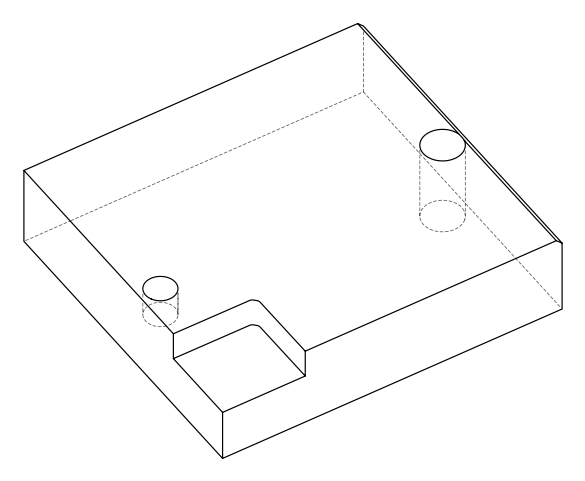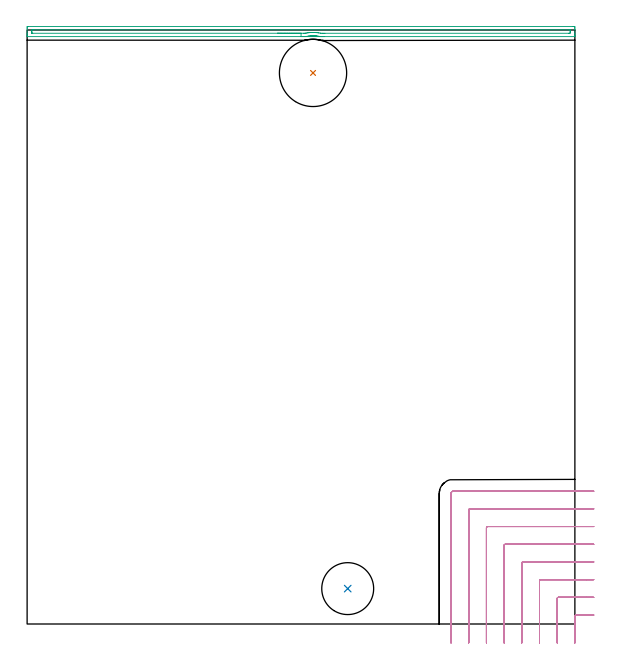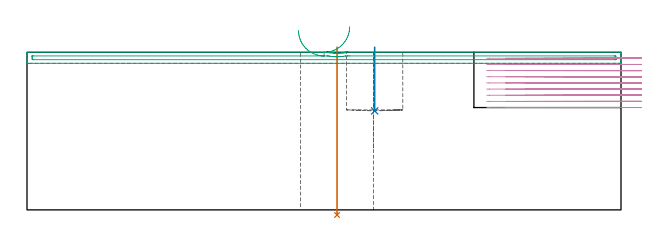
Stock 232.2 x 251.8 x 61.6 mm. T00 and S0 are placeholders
(PLAN: 4 operations, 3 tool changes, 16.2 min)
(1 INDEXABLE_INSERT_DRILL_THROUGH_HOLE_FROM_SOLID | STEP1HOLE | NXT0302_028 | 0.26 min | 39281 mm3)
(2 INDEXABLE_INSERT_DRILL_BLIND_HOLE_FROM_SOLID | STEP1POCKET | NXT0302_015 | 0.1 min | 8602 mm3)
(3 AREA_MILL | FG_CHAMFER_SURFACE | UGT0205_001 | 3.88 min | 2149 mm3)
(4 MILL_CORNER_NOTCH_RECTANGULAR | CORNER_NOTCH_RECTANGULAR | NXT0201_013 | Follow Part, ap 2.5, ae 75% | 11.93 min | 75974 mm3)
(TOOL NXT0302_028 | Index. Insert Drill 28.5mm [880-D2850L32-03] | D28.5 PA176 FL86 Z2)
(TOOL NXT0302_015 | Index. Insert Drill 22mm [880-D2200L25-03] | D22 PA176 FL66 Z2)
(TOOL UGT0205_001 | Chamfer Mill 20 x 3 x 45 deg. | D20 FL50 Z2)
(TOOL NXT0201_013 | ENDMILL 10mm | D10 FL30 Z4)
(OP 1 INDEXABLE_INSERT_DRILL_THROUGH_HOLE_FROM_SOLID)
G17 G21 G94 G90
T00 M6
G54
G17 G0 G90 X121.2 Y233.6 S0 M3
G43 Z71.6 H1
G94 G81 G98 Z-1.998 F250. R63.6
G80
M5
M2
(OP 2 INDEXABLE_INSERT_DRILL_BLIND_HOLE_FROM_SOLID)
G17 G21 G94 G90
T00 M6
G54
G17 G0 G90 X135.9 Y15. S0 M3
G43 Z71.6 H1
G94 G81 G98 Z38.7 F250. R63.6
G80
M5
M2
(OP 3 AREA_MILL)
G17 G21 G94 G90
T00 M6
G54
G17 G0 G90 X126.124 Y249.011 S1061 M3
G43 Z71.6 H0
Z71.589
G94 G1 X126.086 Z70.718 F250.
X125.972 Z69.853
X125.783 Y249.01 Z69.001
X125.52 Z68.169
X125.186 Z67.363
X124.783 Z66.59
X124.315 Z65.854
X123.784 Z65.162
X123.194 Z64.519
X122.551 Z63.929
X121.859 Z63.398
X121.123 Z62.93
X120.349 Z62.527
X119.543 Z62.193
X118.711 Z61.931
X117.859 Z61.742
X116.994 Z61.628
X116.123 Z61.59
X0.152 Y249. Z61.6
X0.01 Y249.002 Z61.589
X0.003 Y249.132 Z61.461
X0. Y249.269 Z61.33
Y249.675 Z60.924
Y250.273 Z60.322
Y252.326 Z58.271
X0.006 Y252.905 Z57.69
X0.01 Y253.291 Z57.304
X0.201 Y253.295 Z57.302
X0.598 Y253.3 Z57.3
X231.201
X231.602 Y253.299 Z57.301
X231.999 Y253.295 Z57.302
X232.19 Y253.291 Z57.304
X232.2 Y252.905 Z57.69
Y252.326 Z58.271
Y252.027 Z58.569
Y250.273 Z60.322
Y249.675 Z60.924
Y249.395 Z61.204
Y249.269 Z61.33
X232.197 Y249.132 Z61.461
X232.19 Y249.002 Z61.589
X232.048 Y249. Z61.6
X124.562 Y249.002 Z61.598
X124.355 Y249.005 Z61.589
X124.124 Y249.043 Z61.55
X123.685 Y249.121 Z61.478
X123.255 Y249.196 Z61.403
X122.808 Y249.253 Z61.342
X122.789 Y249.254 Z61.34
X122.36 Y249.294 Z61.303
X122.219 Y249.301 Z61.296
X121.897 Y249.313 Z61.273
X121.759 Y249.319 Z61.265
X121.593 Y249.328 Z61.26
X121.466 Y249.335 Z61.257
X121.14 Y249.331 Z61.254
X121.019 Y249.33 Z61.256
X121.013 Z61.257
X120.834 Z61.265
X120.572 Y249.327 Z61.269
X120.124 Y249.303 Z61.291
X120.114 Y249.302 Z61.292
X120.01 Y249.293 Z61.304
X119.677 Y249.259 Z61.336
X119.357 Y249.212 Z61.38
X119.222 Y249.193 Z61.399
X118.783 Y249.133 Z61.463
X118.558 Y249.094 Z61.503
X118.338 Y249.056 Z61.542
X118.139 Y249.022 Z61.574
X118.058 Y249.015 Z61.58
X117.728 Y249.009 Z61.589
X116.123 Y249.01 Z61.59
Y250.424 Z60.176
X2.382 Y250.415 Z60.185
X2.237
X2.037 Y250.42 Z60.18
X2.017 Y250.421 Z60.179
X2.01 Y250.429 Z60.171
X2.004 Y250.456 Z60.144
X2.002 Y250.482 Z60.118
X2. Y250.648 Z59.952
X2.002 Y251.15 Z59.45
X2.005 Y251.52 Z59.08
X2.017 Y251.879 Z58.721
X2.382 Y251.884 Z58.716
X2.526 Y251.885 Z58.715
X229.818 Y251.886 Z58.714
X229.963 Y251.885 Z58.715
X230.163 Y251.881 Z58.719
X230.183 Y251.879 Z58.721
X230.19 Y251.871 Z58.729
X230.196 Y251.844 Z58.756
X230.198 Y251.818 Z58.782
X230.2 Y251.652 Z58.948
X230.198 Y251.15 Z59.45
X230.195 Y250.78 Z59.82
X230.182 Y250.421 Z60.179
X229.818 Y250.416 Z60.184
X229.673 Y250.415 Z60.185
X126.211 Y250.416 Z60.184
X125.465 Y250.418 Z60.182
X125.317 Y250.419 Z60.181
X124.573 Y250.431 Z60.169
X124.383 Y250.459 Z60.141
X123.681 Y250.571 Z60.029
X123.33 Y250.618 Z59.982
X122.789 Y250.675 Z59.925
X122.348 Y250.707 Z59.893
X121.897 Y250.731 Z59.869
X121.416 Y250.746 Z59.854
X121.005 Y250.744 Z59.856
X120.534 Y250.736 Z59.864
X120.114 Y250.716 Z59.884
X119.695 Y250.684 Z59.916
X119.222 Y250.632 Z59.968
X118.9 Y250.589 Z60.011
X118.33 Y250.508 Z60.092
X118.121 Y250.478 Z60.122
X117.806 Y250.431 Z60.169
X117.438 Y250.426 Z60.174
X117.283 Y250.425 Z60.175
X116.123 Y250.424 Z60.176
X115.251 Z60.214
X114.386 Z60.328
X113.535 Z60.517
X112.703 Z60.779
X111.897 Z61.113
X111.123 Z61.516
X110.387 Y250.423 Z61.985
X109.695 Z62.516
X109.052 Z63.106
X108.463 Z63.749
X107.932 Z64.441
X107.463 Z65.177
X107.06 Z65.951
X106.726 Z66.757
X106.464 Z67.589
X106.275 Z68.44
X106.162 Z69.305
X106.124 Z70.177
G0 Z71.6
M5
M2
(OP 4 MILL_CORNER_NOTCH_RECTANGULAR)
G17 G21 G94 G90
T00 M6
G54
G17 G0 G90 X240.2 Y3.8 S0 M3
G43 Z71.672 H0
Z59.264
G94 G1 X237.2 F250.
X232.696 F500.
G3 X232.2 Y3.304 R0.5
G1 Y-5.
Y-8. F250.
G0 Z71.672
X240.2 Y11.3
Z59.264
G1 X237.2
X225.196 F500.
G3 X224.7 Y10.804 R0.5
G1 Y-5.
Y-8. F250.
G0 Z71.672
X240.2 Y18.8
Z59.264
G1 X237.2
X217.697 F500.
G3 X217.2 Y18.303 R0.5
G1 Y-5.
Y-8. F250.
G0 Z71.672
X240.2 Y26.3
Z59.264
G1 X237.2
X210.197 F500.
G3 X209.7 Y25.803 R0.5
G1 Y-5.
Y-8. F250.
G0 Z71.672
X240.2 Y33.8
Z59.264
G1 X237.2
X202.697 F500.
G3 X202.2 Y33.303 R0.5
G1 Y-5.
Y-8. F250.
G0 Z71.672
X240.2 Y41.3
Z59.264
G1 X237.2
X195.197 F500.
G3 X194.7 Y40.803 R0.5
G1 Y-5.
Y-8. F250.
G0 Z71.672
X240.2 Y48.8
Z59.264
G1 X237.2
X187.697 F500.
G3 X187.2 Y48.303 R0.5
G1 Y-5.
Y-8. F250.
G0 Z71.672
X240.2 Y56.3
Z59.264
G1 X237.2
X180.7 F500.
G3 X179.7 Y55.3 R1.
G1 Y-5.
Y-8. F250.
G0 Z71.672
X240.2 Y3.8
Z56.856
G1 X237.2
X232.696 F500.
G3 X232.2 Y3.304 R0.5
G1 Y-5.
Y-8. F250.
G0 Z71.672
X240.2 Y11.3
Z56.856
G1 X237.2
X225.196 F500.
G3 X224.7 Y10.804 R0.5
G1 Y-5.
Y-8. F250.
G0 Z71.672
X240.2 Y18.8
Z56.856
G1 X237.2
X217.697 F500.
G3 X217.2 Y18.303 R0.5
G1 Y-5.
Y-8. F250.
G0 Z71.672
X240.2 Y26.3
Z56.856
G1 X237.2
X210.197 F500.
G3 X209.7 Y25.803 R0.5
G1 Y-5.
Y-8. F250.
G0 Z71.672
X240.2 Y33.8
Z56.856
G1 X237.2
X202.697 F500.
G3 X202.2 Y33.303 R0.5
G1 Y-5.
Y-8. F250.
G0 Z71.672
X240.2 Y41.3
Z56.856
G1 X237.2
X195.197 F500.
G3 X194.7 Y40.803 R0.5
G1 Y-5.
Y-8. F250.
G0 Z71.672
X240.2 Y48.8
Z56.856
G1 X237.2
X187.697 F500.
G3 X187.2 Y48.303 R0.5
G1 Y-5.
Y-8. F250.
G0 Z71.672
X240.2 Y56.3
Z56.856
G1 X237.2
X180.7 F500.
G3 X179.7 Y55.3 R1.
G1 Y-5.
Y-8. F250.
G0 Z71.672
X240.2 Y3.8
Z54.448
G1 X237.2
X232.696 F500.
G3 X232.2 Y3.304 R0.5
G1 Y-5.
Y-8. F250.
G0 Z71.672
X240.2 Y11.3
Z54.448
G1 X237.2
X225.196 F500.
G3 X224.7 Y10.804 R0.5
G1 Y-5.
Y-8. F250.
G0 Z71.672
X240.2 Y18.8
Z54.448
G1 X237.2
X217.697 F500.
G3 X217.2 Y18.303 R0.5
G1 Y-5.
Y-8. F250.
G0 Z71.672
X240.2 Y26.3
Z54.448
G1 X237.2
X210.197 F500.
G3 X209.7 Y25.803 R0.5
G1 Y-5.
Y-8. F250.
G0 Z71.672
X240.2 Y33.8
Z54.448
G1 X237.2
X202.697 F500.
G3 X202.2 Y33.303 R0.5
G1 Y-5.
Y-8. F250.
G0 Z71.672
X240.2 Y41.3
Z54.448
G1 X237.2
X195.197 F500.
G3 X194.7 Y40.803 R0.5
G1 Y-5.
Y-8. F250.
G0 Z71.672
X240.2 Y48.8
Z54.448
G1 X237.2
X187.697 F500.
G3 X187.2 Y48.303 R0.5
G1 Y-5.
Y-8. F250.
G0 Z71.672
X240.2 Y56.3
Z54.448
G1 X237.2
X180.7 F500.
G3 X179.7 Y55.3 R1.
G1 Y-5.
Y-8. F250.
G0 Z71.672
X240.2 Y3.8
Z52.04
G1 X237.2
X232.696 F500.
G3 X232.2 Y3.304 R0.5
G1 Y-5.
Y-8. F250.
G0 Z71.672
X240.2 Y11.3
Z52.04
G1 X237.2
X225.196 F500.
G3 X224.7 Y10.804 R0.5
G1 Y-5.
Y-8. F250.
G0 Z71.672
X240.2 Y18.8
Z52.04
G1 X237.2
X217.697 F500.
G3 X217.2 Y18.303 R0.5
G1 Y-5.
Y-8. F250.
G0 Z71.672
X240.2 Y26.3
Z52.04
G1 X237.2
X210.197 F500.
G3 X209.7 Y25.803 R0.5
G1 Y-5.
Y-8. F250.
G0 Z71.672
X240.2 Y33.8
Z52.04
G1 X237.2
X202.697 F500.
G3 X202.2 Y33.303 R0.5
G1 Y-5.
Y-8. F250.
G0 Z71.672
X240.2 Y41.3
Z52.04
G1 X237.2
X195.197 F500.
G3 X194.7 Y40.803 R0.5
G1 Y-5.
Y-8. F250.
G0 Z71.672
X240.2 Y48.8
Z52.04
G1 X237.2
X187.697 F500.
G3 X187.2 Y48.303 R0.5
G1 Y-5.
Y-8. F250.
G0 Z71.672
X240.2 Y56.3
Z52.04
G1 X237.2
X180.7 F500.
G3 X179.7 Y55.3 R1.
G1 Y-5.
Y-8. F250.
G0 Z71.672
X240.2 Y3.8
Z49.632
G1 X237.2
X232.696 F500.
G3 X232.2 Y3.304 R0.5
G1 Y-5.
Y-8. F250.
G0 Z71.672
X240.2 Y11.3
Z49.632
G1 X237.2
X225.196 F500.
G3 X224.7 Y10.804 R0.5
G1 Y-5.
Y-8. F250.
G0 Z71.672
X240.2 Y18.8
Z49.632
G1 X237.2
X217.697 F500.
G3 X217.2 Y18.303 R0.5
G1 Y-5.
Y-8. F250.
G0 Z71.672
X240.2 Y26.3
Z49.632
G1 X237.2
X210.197 F500.
G3 X209.7 Y25.803 R0.5
G1 Y-5.
Y-8. F250.
G0 Z71.672
X240.2 Y33.8
Z49.632
G1 X237.2
X202.697 F500.
G3 X202.2 Y33.303 R0.5
G1 Y-5.
Y-8. F250.
G0 Z71.672
X240.2 Y41.3
Z49.632
G1 X237.2
X195.197 F500.
G3 X194.7 Y40.803 R0.5
G1 Y-5.
Y-8. F250.
G0 Z71.672
X240.2 Y48.8
Z49.632
G1 X237.2
X187.697 F500.
G3 X187.2 Y48.303 R0.5
G1 Y-5.
Y-8. F250.
G0 Z71.672
X240.2 Y56.3
Z49.632
G1 X237.2
X180.7 F500.
G3 X179.7 Y55.3 R1.
G1 Y-5.
Y-8. F250.
G0 Z71.672
X240.2 Y3.8
Z47.224
G1 X237.2
X232.696 F500.
G3 X232.2 Y3.304 R0.5
G1 Y-5.
Y-8. F250.
G0 Z71.672
X240.2 Y11.3
Z47.224
G1 X237.2
X225.196 F500.
G3 X224.7 Y10.804 R0.5
G1 Y-5.
Y-8. F250.
G0 Z71.672
X240.2 Y18.8
Z47.224
G1 X237.2
X217.697 F500.
G3 X217.2 Y18.303 R0.5
G1 Y-5.
Y-8. F250.
G0 Z71.672
X240.2 Y26.3
Z47.224
G1 X237.2
X210.197 F500.
G3 X209.7 Y25.803 R0.5
G1 Y-5.
Y-8. F250.
G0 Z71.672
X240.2 Y33.8
Z47.224
G1 X237.2
X202.697 F500.
G3 X202.2 Y33.303 R0.5
G1 Y-5.
Y-8. F250.
G0 Z71.672
X240.2 Y41.3
Z47.224
G1 X237.2
X195.197 F500.
G3 X194.7 Y40.803 R0.5
G1 Y-5.
Y-8. F250.
G0 Z71.672
X240.2 Y48.8
Z47.224
G1 X237.2
X187.697 F500.
G3 X187.2 Y48.303 R0.5
G1 Y-5.
Y-8. F250.
G0 Z71.672
X240.2 Y56.3
Z47.224
G1 X237.2
X180.7 F500.
G3 X179.7 Y55.3 R1.
G1 Y-5.
Y-8. F250.
G0 Z71.672
X240.2 Y3.8
Z44.816
G1 X237.2
X232.696 F500.
G3 X232.2 Y3.304 R0.5
G1 Y-5.
Y-8. F250.
G0 Z71.672
X240.2 Y11.3
Z44.816
G1 X237.2
X225.196 F500.
G3 X224.7 Y10.804 R0.5
G1 Y-5.
Y-8. F250.
G0 Z71.672
X240.2 Y18.8
Z44.816
G1 X237.2
X217.697 F500.
G3 X217.2 Y18.303 R0.5
G1 Y-5.
Y-8. F250.
G0 Z71.672
X240.2 Y26.3
Z44.816
G1 X237.2
X210.197 F500.
G3 X209.7 Y25.803 R0.5
G1 Y-5.
Y-8. F250.
G0 Z71.672
X240.2 Y33.8
Z44.816
G1 X237.2
X202.697 F500.
G3 X202.2 Y33.303 R0.5
G1 Y-5.
Y-8. F250.
G0 Z71.672
X240.2 Y41.3
Z44.816
G1 X237.2
X195.197 F500.
G3 X194.7 Y40.803 R0.5
G1 Y-5.
Y-8. F250.
G0 Z71.672
X240.2 Y48.8
Z44.816
G1 X237.2
X187.697 F500.
G3 X187.2 Y48.303 R0.5
G1 Y-5.
Y-8. F250.
G0 Z71.672
X240.2 Y56.3
Z44.816
G1 X237.2
X180.7 F500.
G3 X179.7 Y55.3 R1.
G1 Y-5.
Y-8. F250.
G0 Z71.672
X240.2 Y3.8
Z42.408
G1 X237.2
X232.696 F500.
G3 X232.2 Y3.304 R0.5
G1 Y-5.
Y-8. F250.
G0 Z71.672
X240.2 Y11.3
Z42.408
G1 X237.2
X225.196 F500.
G3 X224.7 Y10.804 R0.5
G1 Y-5.
Y-8. F250.
G0 Z71.672
X240.2 Y18.8
Z42.408
G1 X237.2
X217.697 F500.
G3 X217.2 Y18.303 R0.5
G1 Y-5.
Y-8. F250.
G0 Z71.672
X240.2 Y26.3
Z42.408
G1 X237.2
X210.197 F500.
G3 X209.7 Y25.803 R0.5
G1 Y-5.
Y-8. F250.
G0 Z71.672
X240.2 Y33.8
Z42.408
G1 X237.2
X202.697 F500.
G3 X202.2 Y33.303 R0.5
G1 Y-5.
Y-8. F250.
G0 Z71.672
X240.2 Y41.3
Z42.408
G1 X237.2
X195.197 F500.
G3 X194.7 Y40.803 R0.5
G1 Y-5.
Y-8. F250.
G0 Z71.672
X240.2 Y48.8
Z42.408
G1 X237.2
X187.697 F500.
G3 X187.2 Y48.303 R0.5
G1 Y-5.
Y-8. F250.
G0 Z71.672
X240.2 Y56.3
Z42.408
G1 X237.2
X180.7 F500.
G3 X179.7 Y55.3 R1.
G1 Y-5.
Y-8. F250.
G0 Z71.672
X240.2 Y3.8
Z40.
G1 X237.2
X232.696 F500.
G3 X232.2 Y3.304 R0.5
G1 Y-5.
Y-8. F250.
G0 Z71.672
X240.2 Y11.3
Z40.
G1 X237.2
X225.196 F500.
G3 X224.7 Y10.804 R0.5
G1 Y-5.
Y-8. F250.
G0 Z71.672
X240.2 Y18.8
Z40.
G1 X237.2
X217.697 F500.
G3 X217.2 Y18.303 R0.5
G1 Y-5.
Y-8. F250.
G0 Z71.672
X240.2 Y26.3
Z40.
G1 X237.2
X210.197 F500.
G3 X209.7 Y25.803 R0.5
G1 Y-5.
Y-8. F250.
G0 Z71.672
X240.2 Y33.8
Z40.
G1 X237.2
X202.697 F500.
G3 X202.2 Y33.303 R0.5
G1 Y-5.
Y-8. F250.
G0 Z71.672
X240.2 Y41.3
Z40.
G1 X237.2
X195.197 F500.
G3 X194.7 Y40.803 R0.5
G1 Y-5.
Y-8. F250.
G0 Z71.672
X240.2 Y48.8
Z40.
G1 X237.2
X187.697 F500.
G3 X187.2 Y48.303 R0.5
G1 Y-5.
Y-8. F250.
G0 Z71.672
X240.2 Y56.3
Z40.
G1 X237.2
X180.7 F500.
G3 X179.7 Y55.3 R1.
G1 Y-5.
Y-8. F250.
G0 Z71.672
M5
M2
